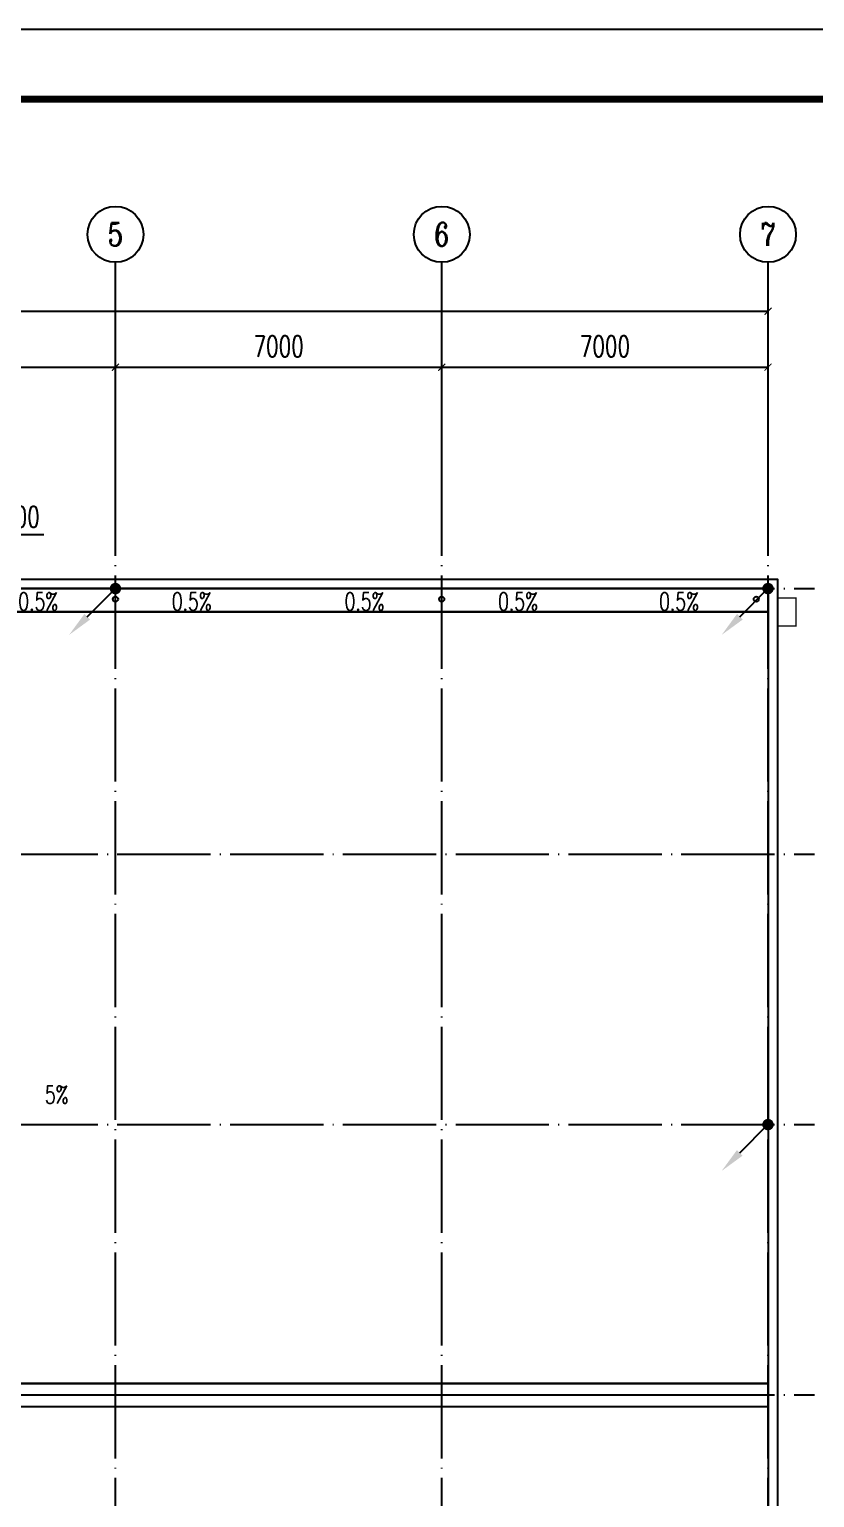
# Model space of a CAD drawing. Extents: x 33088 to 140010, y 13737 to 369010.
# Drawn here: x 85397 to 102243, y 45237 to 76737 of the extents above; entities that cross this region are included whole.
import ezdxf
from ezdxf.enums import TextEntityAlignment as Align

# ---------------------------------------------------------------- set-up
doc = ezdxf.new("R2010")
doc.units = 0
doc.header["$LTSCALE"] = 1000
doc.header["$MEASUREMENT"] = 0
doc.linetypes.add('DOTE', pattern=[2.42, 2, -0.2, 0.02, -0.2])
doc.layers.get('0').update_dxf_attribs({"linetype": 'CONTINUOUS'})
doc.layers.get('DEFPOINTS').update_dxf_attribs({"linetype": 'CONTINUOUS'})
for name, color, linetype in [('AXIS', 3, 'CONTINUOUS'), ('AXIS_TEXT', 7, 'CONTINUOUS'), ('DIM_ELEV', 3, 'CONTINUOUS'), ('DIM_SYMB', 3, 'CONTINUOUS'), ('DOTE', 1, 'DOTE'), ('LWIRE', 4, 'CONTINUOUS'), ('PUB_TEXT', 7, 'CONTINUOUS'), ('PUB_TITLE', 4, 'CONTINUOUS')]:
    doc.layers.add(name, color=color, linetype=linetype)
doc.styles.add('_TCH_AXIS', font='COMPLEX', dxfattribs={"bigfont": 'GBCBIG'})
doc.styles.add('_TCH_DIM', font='SIMPLEX', dxfattribs={"bigfont": 'GBCBIG'})
doc.styles.add('COMPLEX', font='COMPLEX')
doc.styles.add('DIM_FONT', font='SIMPLEX', dxfattribs={"width": 0.7, "bigfont": 'GBCBIG'})
doc.styles.get("Standard").update_dxf_attribs({"font": 'gbenor.shx', "bigfont": 'gbcbig.shx'})
doc.dimstyles.new('DIMN150', dxfattribs={"dimscale": 1.5, "dimtxt": 300, "dimasz": 100, "dimexe": 250, "dimexo": 300, "dimgap": 150, "dimtad": 1, "dimdec": 0, "dimzin": 0, "dimtxsty": 'DIM_FONT', "dimblk": 'ARCHTICK', "dimcen": 0.09, "dimclrt": 7, "dimazin": 3, "dimtfac": 1, "dimtdec": 0, "dimtix": 1, "dimtmove": 0, "dimatfit": 3, "dimtolj": 1, "dimtzin": 0})

# ---------------------------------------------------------------- blocks, each defined once
blk = doc.blocks.new('_AXISO')
blk.add_circle((0, 0), 0.5)
at = {"layer": 'AXIS_TEXT', "style": 'COMPLEX', "width": 1.041667}
blk.add_attdef('A', text='', height=0.56, dxfattribs=at).set_placement((-0.25, -0.28), (0.25, -0.28), align=Align.FIT)
blk = doc.blocks.new('_ARCHTICK')
at = {"color": 0, "linetype": 'BYBLOCK', "const_width": 0.15}
blk.add_lwpolyline([(-0.5, -0.5), (0.5, 0.5)], dxfattribs=at)
blk = doc.blocks.new('*D90')
at = {"layer": 'AXIS', "color": 0}
for p, q in [((1861775, -106609), (1861775, -101734)), ((1903775, -106609), (1903775, -101734)), ((1861775, -102109), (1903775, -102109))]:
    blk.add_line(p, q, dxfattribs=at)
at = {"layer": 'DEFPOINTS', "color": 0}
for p in [(1903775, -102109), (1861775, -107059), (1903775, -107059)]:
    blk.add_point(p, dxfattribs=at)
at = {"layer": 'AXIS', "color": 0, "xscale": 150, "yscale": 150, "zscale": 150, "rotation": 180}
blk.add_blockref('_ARCHTICK', (1861775, -102109), dxfattribs=at)
at = {"layer": 'AXIS', "color": 0, "xscale": 150, "yscale": 150, "zscale": 150}
blk.add_blockref('_ARCHTICK', (1903775, -102109), dxfattribs=at)
at = {"layer": 'AXIS', "color": 7, "insert": (1882775, -101659), "char_height": 450, "attachment_point": 5, "style": 'DIM_FONT'}
blk.add_mtext('\\A1;42000', dxfattribs=at)
blk = doc.blocks.new('*D94')
at = {"layer": 'AXIS', "color": 0}
for p, q in [((1882775, -106609), (1882775, -102934)), ((1889775, -106609), (1889775, -102934)), ((1882775, -103309), (1889775, -103309))]:
    blk.add_line(p, q, dxfattribs=at)
at = {"layer": 'DEFPOINTS', "color": 0}
for p in [(1889775, -103309), (1882775, -107059), (1889775, -107059)]:
    blk.add_point(p, dxfattribs=at)
at = {"layer": 'AXIS', "color": 0, "xscale": 150, "yscale": 150, "zscale": 150, "rotation": 180}
blk.add_blockref('_ARCHTICK', (1882775, -103309), dxfattribs=at)
at = {"layer": 'AXIS', "color": 0, "xscale": 150, "yscale": 150, "zscale": 150}
blk.add_blockref('_ARCHTICK', (1889775, -103309), dxfattribs=at)
at = {"layer": 'AXIS', "color": 7, "insert": (1886275, -102859), "char_height": 450, "attachment_point": 5, "style": 'DIM_FONT'}
blk.add_mtext('\\A1;7000', dxfattribs=at)
blk = doc.blocks.new('*D95')
at = {"layer": 'AXIS', "color": 0}
for p, q in [((1889775, -106609), (1889775, -102934)), ((1896775, -106609), (1896775, -102934)), ((1889775, -103309), (1896775, -103309))]:
    blk.add_line(p, q, dxfattribs=at)
at = {"layer": 'DEFPOINTS', "color": 0}
for p in [(1896775, -103309), (1889775, -107059), (1896775, -107059)]:
    blk.add_point(p, dxfattribs=at)
at = {"layer": 'AXIS', "color": 0, "xscale": 150, "yscale": 150, "zscale": 150, "rotation": 180}
blk.add_blockref('_ARCHTICK', (1889775, -103309), dxfattribs=at)
at = {"layer": 'AXIS', "color": 0, "xscale": 150, "yscale": 150, "zscale": 150}
blk.add_blockref('_ARCHTICK', (1896775, -103309), dxfattribs=at)
at = {"layer": 'AXIS', "color": 7, "insert": (1893275, -102859), "char_height": 450, "attachment_point": 5, "style": 'DIM_FONT'}
blk.add_mtext('\\A1;7000', dxfattribs=at)
blk = doc.blocks.new('*D96')
at = {"layer": 'AXIS', "color": 0}
for p, q in [((1896775, -106609), (1896775, -102934)), ((1903775, -106609), (1903775, -102934)), ((1896775, -103309), (1903775, -103309))]:
    blk.add_line(p, q, dxfattribs=at)
at = {"layer": 'DEFPOINTS', "color": 0}
for p in [(1903775, -103309), (1896775, -107059), (1903775, -107059)]:
    blk.add_point(p, dxfattribs=at)
at = {"layer": 'AXIS', "color": 0, "xscale": 150, "yscale": 150, "zscale": 150, "rotation": 180}
blk.add_blockref('_ARCHTICK', (1896775, -103309), dxfattribs=at)
at = {"layer": 'AXIS', "color": 0, "xscale": 150, "yscale": 150, "zscale": 150}
blk.add_blockref('_ARCHTICK', (1903775, -103309), dxfattribs=at)
at = {"layer": 'AXIS', "color": 7, "insert": (1900275, -102859), "char_height": 450, "attachment_point": 5, "style": 'DIM_FONT'}
blk.add_mtext('\\A1;7000', dxfattribs=at)
blk = doc.blocks.new('$TELECSYS$00000080')
for p, q in [((-0.7, -0.7), (0, 0)), ((0.104, 0.104), (0.104, 0.104)), ((-0.104, -0.104), (-0.104, -0.104))]:
    blk.add_line(p, q)
at = {"const_width": 0.142}
blk.add_lwpolyline([(0.071, 0, 1), (-0.071, 0, 1)], format="xyb", close=True, dxfattribs=at)
blk.add_solid([(-0.63, -0.77), (-0.77, -0.63), (-1.15, -1.15)])
at = {"width": 0.8, "flags": 9}
blk.add_attdef('A', (0, 0), '', height=0.00002, rotation=180, dxfattribs=at)
blk = doc.blocks.new('FW222')
at = {"color": 8}
for p, q in [((1861774.7, -108059.5), (1903774.7, -108059.5)), ((1903774.7, -108059.5), (1861774.7, -108059.5)), ((1903774.7, -108059.5), (1903774.7, -142659.5)), ((1861774.7, -108559.5), (1903774.7, -108559.5)), ((1903774.7, -108559.5), (1861774.7, -108559.5)), ((1861774.7, -125109.5), (1903774.7, -125109.5)), ((1861774.7, -125359.5), (1903774.7, -125359.5)), ((1861774.7, -125609.5), (1903774.7, -125609.5))]:
    blk.add_line(p, q, dxfattribs=at)
for points in [[(1861574.7, -107859.5), (1903974.7, -107859.5), (1903974.7, -142859.5), (1861574.7, -142859.5)], [(1861774.7, -108559.5), (1903774.7, -108559.5), (1903774.7, -125109.5), (1861774.7, -125109.5)]]:
    blk.add_lwpolyline(points, close=True, dxfattribs=at)
at = {"color": 8, "const_width": 30}
blk.add_lwpolyline([(1903974.7, -108859.5), (1904374.7, -108859.5), (1904374.7, -108259.5), (1903974.7, -108259.5)], dxfattribs=at)
at = {"color": 8}
for centre in [(1889774.5, -108285.9), (1896774.5, -108285.9), (1903521.9, -108285.9)]:
    blk.add_circle(centre, 55, dxfattribs=at)
at = {"layer": 'AXIS', "color": 8}
for p, q in [((1889774.7, -107059.5), (1889774.7, -101059.5)), ((1896774.7, -107059.5), (1896774.7, -101059.5)), ((1903774.7, -107059.5), (1903774.7, -101059.5))]:
    blk.add_line(p, q, dxfattribs=at)
at = {"layer": 'DIM_ELEV', "color": 8}
blk.add_line((1885705.8, -106900.5), (1888241.6, -106900.5), dxfattribs=at)
at = {"layer": 'DIM_SYMB', "color": 8}
for points in [[(1888700.3, -108336.1, 0, 0, 0), (1889067.2, -108336.1, 120, 0, 0), (1889517.2, -108336.1, 0, 0, 0)], [(1890849.1, -108336.1, 0, 0, 0), (1890482.2, -108336.1, 120, 0, 0), (1890032.2, -108336.1, 0, 0, 0)], [(1895700.3, -108336.1, 0, 0, 0), (1896067.2, -108336.1, 120, 0, 0), (1896517.2, -108336.1, 0, 0, 0)], [(1897849.1, -108336.1, 0, 0, 0), (1897482.2, -108336.1, 120, 0, 0), (1897032.2, -108336.1, 0, 0, 0)], [(1902447.7, -108336.1, 0, 0, 0), (1902814.5, -108336.1, 120, 0, 0), (1903264.5, -108336.1, 0, 0, 0)], [(1888504.6, -118590.5, 0, 0, 0), (1888504.6, -115913.1, 120, 0, 0), (1888504.6, -115463.1, 0, 0, 0)]]:
    blk.add_lwpolyline(points, format="xyseb", dxfattribs=at)
at = {"layer": 'DOTE', "color": 8}
for p, q in [((1889774.7, -143659.5), (1889774.7, -107059.5)), ((1896774.7, -143659.5), (1896774.7, -107059.5)), ((1903774.7, -143659.5), (1903774.7, -107059.5)), ((1860774.7, -108059.5), (1904774.7, -108059.5)), ((1860774.7, -108059.5), (1904774.7, -108059.5)), ((1860774.7, -113759.5), (1904774.7, -113759.5)), ((1860774.7, -119559.5), (1904774.7, -119559.5)), ((1860774.7, -125359.5), (1904774.7, -125359.5))]:
    blk.add_line(p, q, dxfattribs=at)
at = {"layer": 'AXIS', "color": 8}
ref = blk.add_blockref('_AXISO', (1889774.7, -100459.5), dxfattribs=dict(at, xscale=1200, yscale=1200, zscale=1200))
ref.add_attrib('A', '5', dxfattribs={"layer": 'AXIS_TEXT', "color": 8, "height": 493.2, "style": '_TCH_AXIS'}).set_placement((1889610.3, -100706.1), (1889939.1, -100706.1), align=Align.FIT)
ref = blk.add_blockref('_AXISO', (1896774.7, -100459.5), dxfattribs=dict(at, xscale=1200, yscale=1200, zscale=1200))
ref.add_attrib('A', '6', dxfattribs={"layer": 'AXIS_TEXT', "color": 8, "height": 506.1, "style": '_TCH_AXIS', "width": 0.928571}).set_placement((1896618, -100712.5), (1896931.3, -100712.5), align=Align.FIT)
ref = blk.add_blockref('_AXISO', (1903774.7, -100459.5), dxfattribs=dict(at, xscale=1200, yscale=1200, zscale=1200))
ref.add_attrib('A', '7', dxfattribs={"layer": 'AXIS_TEXT', "color": 8, "height": 493.2, "style": '_TCH_AXIS'}).set_placement((1903610.3, -100706.1), (1903939.1, -100706.1), align=Align.FIT)
at = {"layer": 'PUB_TEXT', "color": 7, "style": '_TCH_DIM', "width": 0.705882}
blk.add_text('8.000', height=446.25, dxfattribs=at).set_placement((1886936.6, -106743))
at = {"layer": 'PUB_TEXT', "color": 8, "style": '_TCH_DIM', "width": 0.705882}
for s, p in [('0.5%%%', (1887691, -108527.3)), ('0.5%%%', (1890984.1, -108527.3)), ('0.5%%%', (1894691, -108527.3)), ('0.5%%%', (1897984.1, -108527.3)), ('0.5%%%', (1901438.4, -108527.3)), ('5%%%', (1888260.3, -119108))]:
    blk.add_text(s, height=382.5, dxfattribs=at).set_placement(p)
at = {"layer": 'AXIS', "color": 8}
for p1, p2, distance, picture, middle in [((1861774.7, -107059.5), (1903774.7, -107059.5), 4950, '*D90', (1882774.7, -101659.5)), ((1882774.7, -107059.5), (1889774.7, -107059.5), 3750, '*D94', (1886274.7, -102859.5)), ((1889774.7, -107059.5), (1896774.7, -107059.5), 3750, '*D95', (1893274.7, -102859.5)), ((1896774.7, -107059.5), (1903774.7, -107059.5), 3750, '*D96', (1900274.7, -102859.5))]:
    dim = blk.add_aligned_dim(p1=p1, p2=p2, distance=distance, dimstyle='DIMN150', dxfattribs=at)
    dim.commit()
    dim.dimension.update_dxf_attribs({"geometry": picture, "text_midpoint": middle})

msp = doc.modelspace()

# ---------------------------------------------------------------- linework, layer by layer
at = {"layer": 'PUB_TITLE'}
msp.add_lwpolyline([(33293, 13737), (122393, 13737), (122393, 76737), (33293, 76737)], close=True, dxfattribs=at)
at = {"layer": 'PUB_TITLE', "const_width": 150}
msp.add_lwpolyline([(37043, 15237), (120893, 15237), (120893, 75237), (37043, 75237)], close=True, dxfattribs=at)

# ---------------------------------------------------------------- block references
msp.add_blockref('FW222', (-1802531, 172798))
at = {"layer": 'LWIRE', "xscale": 864, "yscale": 864, "zscale": 864}
for p in [(87243, 64739), (101243, 64739), (101243, 53239)]:
    msp.add_blockref('$TELECSYS$00000080', p, dxfattribs=at)

doc.saveas('drawing.dxf')
